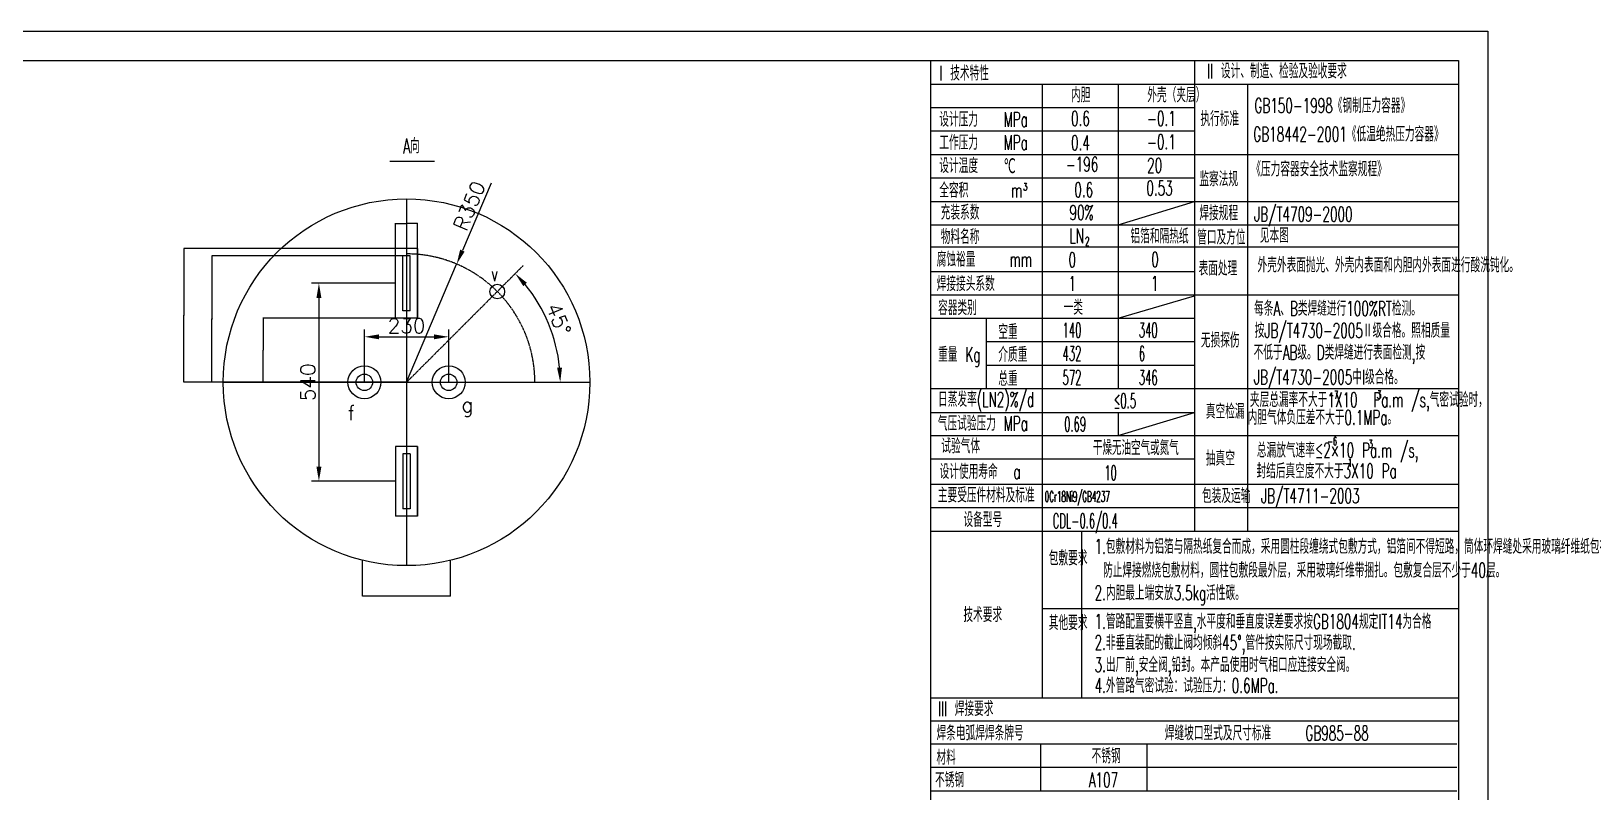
# Model space of a CAD drawing. Header units: inches. Extents: x 0 to 7007, y -4752 to 4752.
# Drawn here: x 2748 to 7007, y 2678 to 4752 of the extents above; entities that cross this region are included whole.
import ezdxf

# ---------------------------------------------------------------- set-up
doc = ezdxf.new("R2010")
doc.units = ezdxf.units.IN
doc.header["$MEASUREMENT"] = 0
doc.linetypes.add('CENTER', pattern=[50.8, 31.75, -6.35, 6.35, -6.35])
doc.linetypes.add('DHX', pattern=[3.36, 2.5, -0.4, 0.06, -0.4])
for name, color, linetype in [('1', 7, 'Continuous'), ('2', 3, 'CENTER'), ('jj', 1, 'Continuous')]:
    doc.layers.add(name, color=color, linetype=linetype)
doc.styles.add('HZ', font='txt.shx', dxfattribs={"width": 0.6, "height": 5, "bigfont": 'hztxt.shx'})
doc.styles.get("Standard").update_dxf_attribs({"font": 'txt', "bigfont": 'gbcbig.shx'})
doc.dimstyles.get("Standard").update_dxf_attribs({"dimtxt": 0.18, "dimasz": 0.18, "dimexe": 0.18, "dimexo": 0.0625, "dimgap": 0.09, "dimtad": 0, "dimtih": 1, "dimtoh": 1, "dimdec": 4, "dimzin": 0, "dimdsep": 46, "dimtxsty": 'Standard', "dimcen": 0.09, "dimadec": 0, "dimazin": 0, "dimtfac": 1, "dimtdec": 4, "dimtofl": 0, "dimtmove": 0, "dimatfit": 3, "dimfxl": 0, "dimtolj": 1, "dimtzin": 0, "dimarcsym": 0})
doc.dimstyles.new('xie大字体ISO-25', dxfattribs={"dimtxt": 40, "dimasz": 40, "dimexe": 20, "dimexo": 0, "dimgap": 10, "dimtad": 1, "dimtxsty": 'Standard', "dimcen": 2.5, "dimadec": 0, "dimazin": 0, "dimtfac": 1, "dimtmove": 0, "dimatfit": 3, "dimfxl": 0, "dimarcsym": 0})

# ---------------------------------------------------------------- blocks, each defined once
blk = doc.blocks.new('*D65')
at = {"color": 0, "lineweight": -2}
for p, q in [((3656.2, 3794.8), (3656.2, 3938.8)), ((3696.2, 3918.8), (3846.2, 3918.8)), ((3886.2, 3794.8), (3886.2, 3938.8))]:
    blk.add_line(p, q, dxfattribs=at)
at = {"color": 0}
for points in [[(3696.2, 3925.4), (3696.2, 3912.1), (3656.2, 3918.8)], [(3846.2, 3925.4), (3846.2, 3912.1), (3886.2, 3918.8)]]:
    blk.add_solid(points, dxfattribs=at)
at = {"layer": 'DEFPOINTS', "color": 0}
for p in [(3886.2, 3918.8), (3656.2, 3794.8), (3886.2, 3794.8)]:
    blk.add_point(p, dxfattribs=at)
at = {"color": 0, "insert": (3771.2, 3948.8), "char_height": 40, "attachment_point": 5}
blk.add_mtext('230', dxfattribs=at)
blk = doc.blocks.new('*D66')
at = {"color": 0, "lineweight": -2}
for p, q in [((3741.2, 4064.8), (3512.2, 4064.8)), ((3532.2, 4024.8), (3532.2, 3564.8)), ((3741.2, 3524.8), (3512.2, 3524.8))]:
    blk.add_line(p, q, dxfattribs=at)
at = {"color": 0}
for points in [[(3525.5, 4024.8), (3538.9, 4024.8), (3532.2, 4064.8)], [(3525.5, 3564.8), (3538.9, 3564.8), (3532.2, 3524.8)]]:
    blk.add_solid(points, dxfattribs=at)
at = {"layer": 'DEFPOINTS', "color": 0}
for p in [(3741.2, 4064.8), (3532.2, 3524.8), (3741.2, 3524.8)]:
    blk.add_point(p, dxfattribs=at)
at = {"color": 0, "insert": (3502.2, 3794.8), "char_height": 40, "attachment_point": 5, "rotation": 90}
blk.add_mtext('540', dxfattribs=at)
blk = doc.blocks.new('*D67')
at = {"color": 0, "lineweight": -2}
blk.add_arc((3771.2, 3794.8), 419.2, 5.4697, 39.5303, dxfattribs=at)
at = {"color": 0}
for points in [[(4089.6, 4057.1), (4099.5, 4066.1), (4067.6, 4091.2)], [(4195.2, 3835.1), (4181.8, 3834.4), (4190.4, 3794.8)]]:
    blk.add_solid(points, dxfattribs=at)
at = {"layer": 'DEFPOINTS', "color": 0}
for p in [(4089.4, 4113), (4176.1, 3903.3), (3271.2, 3794.8), (3771.2, 3794.8), (4271.2, 3794.8)]:
    blk.add_point(p, dxfattribs=at)
at = {"color": 0, "insert": (4186.2, 3966.7), "char_height": 40, "attachment_point": 5, "rotation": 292.5}
blk.add_mtext('45°', dxfattribs=at)
blk = doc.blocks.new('*D68')
at = {"color": 0, "lineweight": -2}
for p, q in [((4001.6, 4338), (3923.5, 4153.8)), ((3771.2, 3794.8), (3907.9, 4117))]:
    blk.add_line(p, q, dxfattribs=at)
at = {"color": 0}
blk.add_solid([(3917.4, 4156.4), (3929.6, 4151.2), (3907.9, 4117)], dxfattribs=at)
at = {"layer": 'DEFPOINTS', "color": 0}
for p in [(3907.9, 4117), (3771.2, 3794.8)]:
    blk.add_point(p, dxfattribs=at)
at = {"color": 0, "insert": (3942.7, 4276), "char_height": 40, "attachment_point": 5, "rotation": 67.0204}
blk.add_mtext('R350', dxfattribs=at)
blk = doc.blocks.new('*D146')
at = {"layer": 'DEFPOINTS', "color": 0}
for p in [(3801.2, 4228.1), (3741.2, 4159.8), (3801.2, 4159.8)]:
    blk.add_point(p, dxfattribs=at)
at = {"layer": 'jj', "color": 0, "lineweight": -2}
for p, q in [((3741.2, 4159.9), (3741.2, 4228.3)), ((3741.4, 4228.1), (3770.7, 4228.1)), ((3801.1, 4228.1), (3771.8, 4228.1)), ((3801.2, 4159.9), (3801.2, 4228.3))]:
    blk.add_line(p, q, dxfattribs=at)
at = {"layer": 'jj', "color": 0}
for points in [[(3741.4, 4228.1), (3741.4, 4228), (3741.2, 4228.1)], [(3801.1, 4228.1), (3801.1, 4228), (3801.2, 4228.1)]]:
    blk.add_solid(points, dxfattribs=at)
at = {"layer": 'jj', "color": 0, "insert": (3771.2, 4228.1), "char_height": 0.18, "attachment_point": 5}
blk.add_mtext('\\A1;60.0000', dxfattribs=at)
blk = doc.blocks.new('*D155')
at = {"layer": 'DEFPOINTS', "color": 0}
for p in [(3379.7, 3969.8), (3771.2, 3969.8), (3771.2, 3794.8)]:
    blk.add_point(p, dxfattribs=at)
at = {"layer": 'jj', "color": 0, "lineweight": -2}
for p, q in [((3771.2, 3969.8), (3379.5, 3969.8)), ((3379.7, 3969.6), (3379.7, 3882.5)), ((3379.7, 3795), (3379.7, 3882.1)), ((3771.2, 3794.8), (3379.5, 3794.8))]:
    blk.add_line(p, q, dxfattribs=at)
at = {"layer": 'jj', "color": 0}
for points in [[(3379.6, 3969.6), (3379.7, 3969.6), (3379.7, 3969.8)], [(3379.6, 3795), (3379.7, 3795), (3379.7, 3794.8)]]:
    blk.add_solid(points, dxfattribs=at)
at = {"layer": 'jj', "color": 0, "insert": (3379.7, 3882.3), "char_height": 0.18, "attachment_point": 5}
blk.add_mtext('\\A1;175.0000', dxfattribs=at)
blk = doc.blocks.new('*D156')
at = {"layer": 'DEFPOINTS', "color": 0}
for p in [(3771.2, 4159.8), (3163.6, 3794.8), (3771.2, 3794.8)]:
    blk.add_point(p, dxfattribs=at)
at = {"layer": 'jj', "color": 0, "lineweight": -2}
for p, q in [((3771.2, 4159.8), (3163.4, 4159.8)), ((3163.6, 4159.6), (3163.6, 3977.5)), ((3163.6, 3795), (3163.6, 3977.1)), ((3771.2, 3794.8), (3163.4, 3794.8))]:
    blk.add_line(p, q, dxfattribs=at)
at = {"layer": 'jj', "color": 0}
for points in [[(3163.5, 4159.6), (3163.6, 4159.6), (3163.6, 4159.8)], [(3163.5, 3795), (3163.6, 3795), (3163.6, 3794.8)]]:
    blk.add_solid(points, dxfattribs=at)
at = {"layer": 'jj', "color": 0, "insert": (3163.6, 3977.3), "char_height": 0.18, "attachment_point": 5}
blk.add_mtext('\\A1;365.0000', dxfattribs=at)
blk = doc.blocks.new('*D157')
at = {"layer": 'DEFPOINTS', "color": 0}
for p in [(3771.2, 4139.8), (3240.2, 3794.8), (3771.2, 3794.8)]:
    blk.add_point(p, dxfattribs=at)
at = {"layer": 'jj', "color": 0, "lineweight": -2}
for p, q in [((3771.2, 4139.8), (3240, 4139.8)), ((3240.2, 4139.6), (3240.2, 3967.5)), ((3240.2, 3795), (3240.2, 3967.1)), ((3771.2, 3794.8), (3240, 3794.8))]:
    blk.add_line(p, q, dxfattribs=at)
at = {"layer": 'jj', "color": 0}
for points in [[(3240.2, 4139.6), (3240.2, 4139.6), (3240.2, 4139.8)], [(3240.2, 3795), (3240.2, 3795), (3240.2, 3794.8)]]:
    blk.add_solid(points, dxfattribs=at)
at = {"layer": 'jj', "color": 0, "insert": (3240.2, 3967.3), "char_height": 0.18, "attachment_point": 5}
blk.add_mtext('\\A1;345.0000', dxfattribs=at)

msp = doc.modelspace()

# ---------------------------------------------------------------- linework, layer by layer
at = {"color": 0}
for p, q in [((0.00001, 4752), (6720.00001, 4752)), ((6720.00001, 4752), (6720.00001, 0)), ((200.00001, 4672), (6640.00001, 4672)), ((5200.00001, 4672), (5200.00001, 1786.59062)), ((6640.00001, 4672), (6640.00001, 80)), ((6640.00001, 4672), (6640.00001, 3254.96372)), ((3725.93731, 4397.56687), (3847.09535, 4397.56687)), ((5712.48939, 4224), (5920.00001, 4288)), ((3801.2402, 4159.79293), (3741.2402, 4159.79293)), ((3741.2402, 3969.79293), (3741.2402, 4159.79293)), ((3781.2402, 4139.79293), (3761.2402, 4139.79293)), ((3761.2402, 3989.79293), (3761.2402, 4139.79293)), ((3781.2402, 3989.79293), (3781.2402, 4139.79293)), ((3801.2402, 3969.79293), (3801.2402, 4159.79293)), ((3801.2402, 4159.79293), (3801.2402, 3969.79293)), ((3801.2402, 3969.79293), (3741.2402, 3969.79293)), ((3781.2402, 3989.79293), (3761.2402, 3989.79293)), ((5712.48939, 3649.63353), (5920.00001, 3712.48277)), ((3801.2402, 3619.79293), (3741.2402, 3619.79293)), ((3741.2402, 3619.79293), (3741.2402, 3429.79293)), ((3781.2402, 3599.79293), (3761.2402, 3599.79293)), ((3761.2402, 3599.79293), (3761.2402, 3449.79293)), ((3781.2402, 3599.79293), (3781.2402, 3449.79293)), ((3801.2402, 3619.79293), (3801.2402, 3429.79293)), ((3801.2402, 3429.79293), (3801.2402, 3619.79293)), ((3801.2402, 3429.79293), (3741.2402, 3429.79293)), ((3781.2402, 3449.79293), (3761.2402, 3449.79293)), ((5613.51402, 2934.07125), (5613.51402, 3389.16313)), ((3651.2402, 3211.60202), (3651.2402, 3309.40649)), ((3891.2402, 3211.60202), (3891.2402, 3309.40649)), ((3891.2402, 3211.60202), (3651.2402, 3211.60202)), ((5504.48939, 3178.33651), (6640.00001, 3178.33651))]:
    msp.add_line(p, q, dxfattribs=at)
for p, q in [((5920.00001, 4672), (5920.00001, 3389.16313)), ((5200.00001, 4608), (6640.00001, 4608)), ((5712.48939, 3969.63353), (5920.00001, 4030.58156)), ((5200.00001, 3389.16313), (6640.00001, 3389.16313)), ((5200.00001, 2934.07125), (6640.00001, 2934.07125)), ((5200.00001, 2871.4765), (6640.00001, 2871.4765)), ((5200.00001, 2871.4765), (6636.2098, 2871.4765)), ((5200.00001, 2808.88174), (6636.2098, 2808.88174)), ((5200.00001, 2744.88174), (6636.2098, 2744.88174)), ((5200.00001, 2680.88174), (6636.2098, 2680.88174))]:
    msp.add_line(p, q)
at = {"linetype": 'DHX'}
for p, q in [((3771.2402, 4294.79293), (3771.2402, 3294.79293)), ((3771.2402, 3794.79293), (4089.43825, 4112.99098)), ((3271.2402, 3794.79293), (4271.2402, 3794.79293))]:
    msp.add_line(p, q, dxfattribs=at)
at = {"color": 0}
for centre, radius in [((3771.2402, 3794.79293), 500), ((4018.72757, 4042.2803), 20), ((3656.2402, 3794.79293), 45), ((3886.2402, 3794.79293), 45), ((3656.2402, 3794.79293), 22.5), ((3886.2402, 3794.79293), 22.5)]:
    msp.add_circle(centre, radius, dxfattribs=at)
at = {"linetype": 'DHX'}
msp.add_arc((3771.2402, 3794.79293), 350, 0, 90, dxfattribs=at)
at = {"layer": '1'}
for p, q in [((5200.00001, 4672), (5200.00001, 1786.59062)), ((5504.48939, 4608), (5504.48939, 2934.07125)), ((5712.48939, 4608), (5712.48939, 3777.63353)), ((6065.06642, 4607.99867), (6065.06642, 3389.16313)), ((5200.00001, 4544), (5920.00001, 4544)), ((5200.00001, 4480), (5920.00001, 4480)), ((5200.00001, 4416), (6640.00001, 4416)), ((5200.00001, 4416), (5920.00001, 4416)), ((5200.00001, 4352.23103), (5920.00001, 4352.23103)), ((5200.00001, 4288), (6640.00001, 4288)), ((5200.00001, 4224), (6640.00001, 4224)), ((5200.00001, 4163.68906), (6640.00001, 4163.68906)), ((5200.00001, 4097.05332), (5920.00001, 4097.05332)), ((5200.00001, 4033.05332), (6640.00001, 4033.05332)), ((5200.00001, 3969.63353), (5920.00001, 3969.63353)), ((5352.20045, 3967.22025), (5352.20045, 3777.63353)), ((5352.20045, 3905.63353), (5920.00001, 3905.63353)), ((5352.20045, 3841.63353), (5920.00001, 3841.63353)), ((5200.00001, 3777.63353), (6640.00001, 3777.63353)), ((5200.00001, 3712.48277), (5920.00001, 3712.48277)), ((5712.48939, 3712.48277), (5712.48939, 3649.63353)), ((5200.00001, 3649.63353), (6640.00001, 3649.63353)), ((5200.00001, 3585.63353), (5920.00001, 3585.63353)), ((5200.00001, 3517.16323), (6640.00001, 3517.16323)), ((5200.00001, 3453.16313), (6640.00001, 3453.16313))]:
    msp.add_line(p, q, dxfattribs=at)
at = {"layer": '2', "color": 0, "linetype": 'ByBlock'}
for p, q in [((5500.69919, 2808.88174), (5500.69919, 2680.88174)), ((5790.42972, 2808.88174), (5790.42972, 2680.88174))]:
    msp.add_line(p, q, dxfattribs=at)

# ---------------------------------------------------------------- texts
at = {"style": 'HZ', "width": 0.6}
msp.add_text('A向', height=40, rotation=0.6, dxfattribs=at).set_placement((3762.31685, 4418.99432))
at = {"style": 'HZ'}
for s, width, p in [('外壳外表面抛光、外壳内表面和内胆内外表面进行酸洗钝化。', 0.6, (6092.31265, 4094.54093)), ('≤0.5', 0.5, (5699.33202, 3724.23576)), ('1.包敷材料为铝箔与隔热纸复合而成，采用圆柱段缠绕式包敷方式，铝箔间不得短路，筒体环焊缝处采用玻璃纤维纸包在最外层，', 0.6, (5647.86211, 3326.9319)), ('防止焊接燃烧包敷材料，圆柱包敷段最外层，采用玻璃纤维带捆扎。包敷复合层不少于40层。', 0.6, (5670.91995, 3262.1164)), ('2.内胆最上端安放3.5kg活性碳。', 0.6, (5647.86211, 3200.51218)), ('1.管路配置要横平竖直,水平度和垂直度误差要求按GB1804规定IT14为合格', 0.6, (5647.86211, 3122.48178)), ('2.非垂直装配的截止阀均倾斜45%%d,管件按实际尺寸现场截取.', 0.6, (5647.86211, 3064.89639)), ('3.出厂前,安全阀,铅封。本产品使用时气相口应连接安全阀。', 0.6, (5647.86211, 3004.70229)), ('4.外管路气密试验：试验压力：0.6MPa.', 0.6, (5647.86211, 2947.84774)), ('焊条电弧焊焊条牌号', 0.6, (5216.63658, 2818.31944)), ('焊缝坡口型式及尺寸标准    GB985-88', 0.6, (5839.29771, 2818.31933)), ('材料', 0.6, (5216.63658, 2751.81237)), ('不锈钢', 0.6, (5639.63777, 2755.72458)), ('不锈钢', 0.6, (5212.72071, 2690.62286)), ('A107', 0.6, (5631.80551, 2690.62286))]:
    msp.add_text(s, height=40, dxfattribs=dict(at, width=width)).set_placement(p)
at = {"color": 0, "width": 0.6}
msp.add_text('v', height=40, dxfattribs=at).set_placement((4002.63862, 4070.0978))
at = {"color": 0, "char_height": 40, "width": 6844.7305244, "attachment_point": 1}
for s, insert in [('f', (3610.26657, 3731.23812)), ('g', (3920.84418, 3753.63949))]:
    msp.add_mtext(s, dxfattribs=dict(at, insert=insert))
at = {"layer": '1', "style": 'HZ'}
for s, height, width, p in [('I 技术特性', 40, 0.6, (5224.343, 4617.67921)), ('II 设计、制造、检验及验收要求', 40, 0.6, (5954.6876, 4623.49342)), ('内胆', 40, 0.6, (5583.61284, 4558.07403)), ('外壳（夹层）', 40, 0.6, (5791.61284, 4558.07403)), ('GB150-1998《钢制压力容器》', 40, 0.6, (6083.6444, 4529.27484)), ('设计压力   MPa', 40, 0.6, (5224.343, 4491.53044)), ('0.6', 40, 0.6, (5583.61284, 4494.07403)), ('-0.1', 40, 0.6, (5791.12345, 4494.07403)), ('执行标准', 40, 0.6, (5936.47398, 4493.18337)), ('工作压力   MPa', 40, 0.6, (5224.343, 4428.45545)), ('GB18442-2001《低温绝热压力容器》', 40, 0.6, (6080.83075, 4451.31557)), ('0.4', 40, 0.6, (5583.61284, 4427.98111)), ('-0.1', 40, 0.6, (5791.12345, 4430.07403)), ('设计温度   ℃', 40, 0.6, (5224.343, 4365.38035)), ('-196', 40, 0.6, (5569.4451, 4369.14397)), ('20', 40, 0.6, (5791.12345, 4366.30506)), ('《压力容器安全技术监察规程》', 40, 0.6, (6075.20387, 4356.30743)), ('0.53', 40, 0.6, (5788.99635, 4304.41892)), ('监察法规', 40, 0.6, (5933.66032, 4328.94853)), ('全容积     m', 40, 0.6, (5224.343, 4298.32636)), ('3', 20, 0.6, (5453.21976, 4318.03733)), ('0.6', 40, 0.6, (5592.50894, 4299.86983)), ('充装系数', 40, 0.6, (5228.17695, 4237.92799)), ('90%', 40, 0.6, (5579.25233, 4237.51224)), ('焊接规程', 40, 0.6, (5933.66032, 4236.4098)), ('JB/T4709-2000', 40, 0.6, (6083.10454, 4233.06124)), ('铝箔和隔热纸', 40, 0.6, (5745.821, 4173.23256)), ('见本图', 40, 0.6, (6098.5017, 4175.06091)), ('物料名称', 40, 0.6, (5228.17695, 4171.52318)), ('LN', 40, 0.6, (5578.95169, 4174.41625)), ('  2', 24, 0.6, (5596.03881, 4167.06471)), ('管口及方位', 40, 0.6, (5927.71357, 4170.20504)), ('腐蚀裕量    mm', 40, 0.6, (5217.15885, 4109.96845)), ('0', 40, 0.6, (5576.68991, 4108.62237)), ('0', 40, 0.6, (5802.4185, 4109.80301)), ('表面处理', 40, 0.6, (5931.40408, 4085.32752)), ('焊接接头系数', 40, 0.6, (5217.15885, 4043.4742)), ('1', 40, 0.6, (5576.68991, 4044.39134)), ('1', 40, 0.6, (5801.46903, 4044.39134)), ('容器类别', 40, 0.6, (5220.99296, 3978.02727)), ('一类', 40, 0.6, (5563.31178, 3979.07712)), ('每条A、B类焊缝进行100%RT检测。', 40, 0.6, (6082.87104, 3976.13601)), ('按JB/T4730-2005Ⅱ级合格。照相质量', 40, 0.6, (6084.70788, 3915.94649)), ('空重', 40, 0.6, (5385.22348, 3912.37187)), ('140', 40, 0.5, (5560.39107, 3917.08973)), ('340', 40, 0.5, (5768.39107, 3917.08973)), ('无损探伤', 40, 0.6, (5937.77901, 3889.44022)), ('重量 Kg', 40, 0.6, (5220.99296, 3850.39158)), ('介质重', 40, 0.6, (5385.22348, 3850.39158)), ('432', 40, 0.5, (5560.39107, 3853.08973)), ('6', 40, 0.5, (5768.39107, 3853.08973)), ('不低于AB级。D类焊缝进行表面检测,按', 40, 0.6, (6081.54967, 3856.2738)), ('JB/T4730-2005中I级合格。', 40, 0.6, (6082.40359, 3789.15543)), ('总重', 40, 0.6, (5385.22348, 3784.76533)), ('572', 40, 0.5, (5560.39107, 3787.93897)), ('346', 40, 0.5, (5768.39107, 3787.93897)), ('日蒸发率(LN2)%/d', 40, 0.6, (5220.99296, 3728.10568)), ('夹层总漏率不大于1X10  Pa.m /s,气密试验时，', 40, 0.6, (6071.50963, 3727.22428)), ('-7', 22.4, 0.6, (6286.01418, 3749.2868)), ('3', 22.4, 0.6, (6418.17198, 3749.5512)), ('气压试验压力 MPa', 40, 0.6, (5220.24045, 3662.74934)), ('真空检漏', 40, 0.6, (5951.31472, 3695.39992)), ('内胆气体负压差不大于0.1MPa。', 40, 0.6, (6065.40186, 3679.12349)), ('0.69', 40, 0.5, (5564.85047, 3660.87301)), ('试验气体', 40, 0.6, (5229.78379, 3600.85881)), ('干燥无油空气或氮气', 40, 0.5, (5643.28825, 3596.23338)), ('总漏放气速率≤2×10 Pa.m /s,', 40, 0.6, (6090.45772, 3589.54964)), ('-6', 22.4, 0.6, (6282.7842, 3623.23976)), ('3', 22.4, 0.6, (6394.89688, 3615.82759)), ('抽真空', 40, 0.6, (5951.31472, 3567.39992)), ('-1', 22.4, 0.6, (6323.531, 3564.04912)), ('设计使用寿命  a', 40, 0.6, (5225.11181, 3531.36358)), ('10', 40, 0.5, (5674.24866, 3527.95418)), ('封结后真空度不大于3X10 Pa', 40, 0.6, (6089.39654, 3532.9037)), ('主要受压件材料及标准', 40, 0.6, (5220.26963, 3467.15247)), ('0Cr18Ni9/GB4237', 28.8, 0.5, (5511.7234, 3468.80402)), ('包装及运输', 40, 0.6, (5940.86803, 3465.27053)), ('JB/T4711-2003', 40, 0.6, (6102.02827, 3465.27053)), ('设备型号', 40, 0.6, (5290.24598, 3400.3752)), ('CDL-0.6/0.4', 40, 0.5, (5533.6992, 3396.86795)), ('包敷要求', 40, 0.6, (5522.94619, 3295.4009)), ('技术要求', 40, 0.6, (5290.04953, 3140.99818)), ('其他要求', 40, 0.6, (5522.94619, 3118.97179)), ('III 焊接要求', 40, 0.6, (5220.42679, 2884.82629))]:
    msp.add_text(s, height=height, dxfattribs=dict(at, width=width)).set_placement(p)

# ---------------------------------------------------------------- dimensions: what is measured, and where the dimension line sits
at = {"color": 0}
dim = msp.add_radius_dim(center=(3771.2402, 3794.79293), mpoint=(3907.88113, 4117.0184), dimstyle='xie大字体ISO-25', dxfattribs=at)
dim.commit()
dim.dimension.update_dxf_attribs({"geometry": '*D68', "text_midpoint": (3942.72623, 4276.03356)})
dim = msp.add_angular_dim_2l(base=(4176.12252, 3903.28082), line1=((3271.2402, 3794.79293), (4271.2402, 3794.79293)), line2=((3771.2402, 3794.79293), (4089.43825, 4112.99098)), dimstyle='xie大字体ISO-25', dxfattribs=at)
dim.commit()
dim.dimension.update_dxf_attribs({"geometry": '*D67', "text_midpoint": (4186.21457, 3966.68094)})
dim = msp.add_linear_dim(base=(3532.20257, 3524.79293), p1=(3741.2402, 4064.79293), p2=(3741.2402, 3524.79293), angle=270, dimstyle='xie大字体ISO-25', dxfattribs=at)
dim.commit()
dim.dimension.update_dxf_attribs({"geometry": '*D66', "text_midpoint": (3502.20257, 3794.79293)})
dim = msp.add_linear_dim(base=(3886.2402, 3918.75832), p1=(3656.2402, 3794.79293), p2=(3886.2402, 3794.79293), dimstyle='xie大字体ISO-25', dxfattribs=at)
dim.commit()
dim.dimension.update_dxf_attribs({"geometry": '*D65', "text_midpoint": (3771.2402, 3948.75832)})
at = {"layer": 'jj'}
dim = msp.add_linear_dim(base=(3801.2402, 4228.07689), p1=(3741.2402, 4159.79293), p2=(3801.2402, 4159.79293), dimstyle='Standard', dxfattribs=at)
dim.commit()
dim.dimension.update_dxf_attribs({"geometry": '*D146', "text_midpoint": (3771.2402, 4228.07689)})
for base, p1, p2, picture, middle in [((3163.56193, 3794.79293), (3771.2402, 4159.79293), (3771.2402, 3794.79293), '*D156', (3163.56193, 3977.29293)), ((3240.19657, 3794.79293), (3771.2402, 4139.79293), (3771.2402, 3794.79293), '*D157', (3240.19657, 3967.29293)), ((3379.65473, 3969.79293), (3771.2402, 3794.79293), (3771.2402, 3969.79293), '*D155', (3379.65473, 3882.29293))]:
    dim = msp.add_linear_dim(base=base, p1=p1, p2=p2, angle=90, dimstyle='Standard', dxfattribs=at)
    dim.commit()
    dim.dimension.update_dxf_attribs({"geometry": picture, "text_midpoint": middle})

doc.saveas('drawing.dxf')
